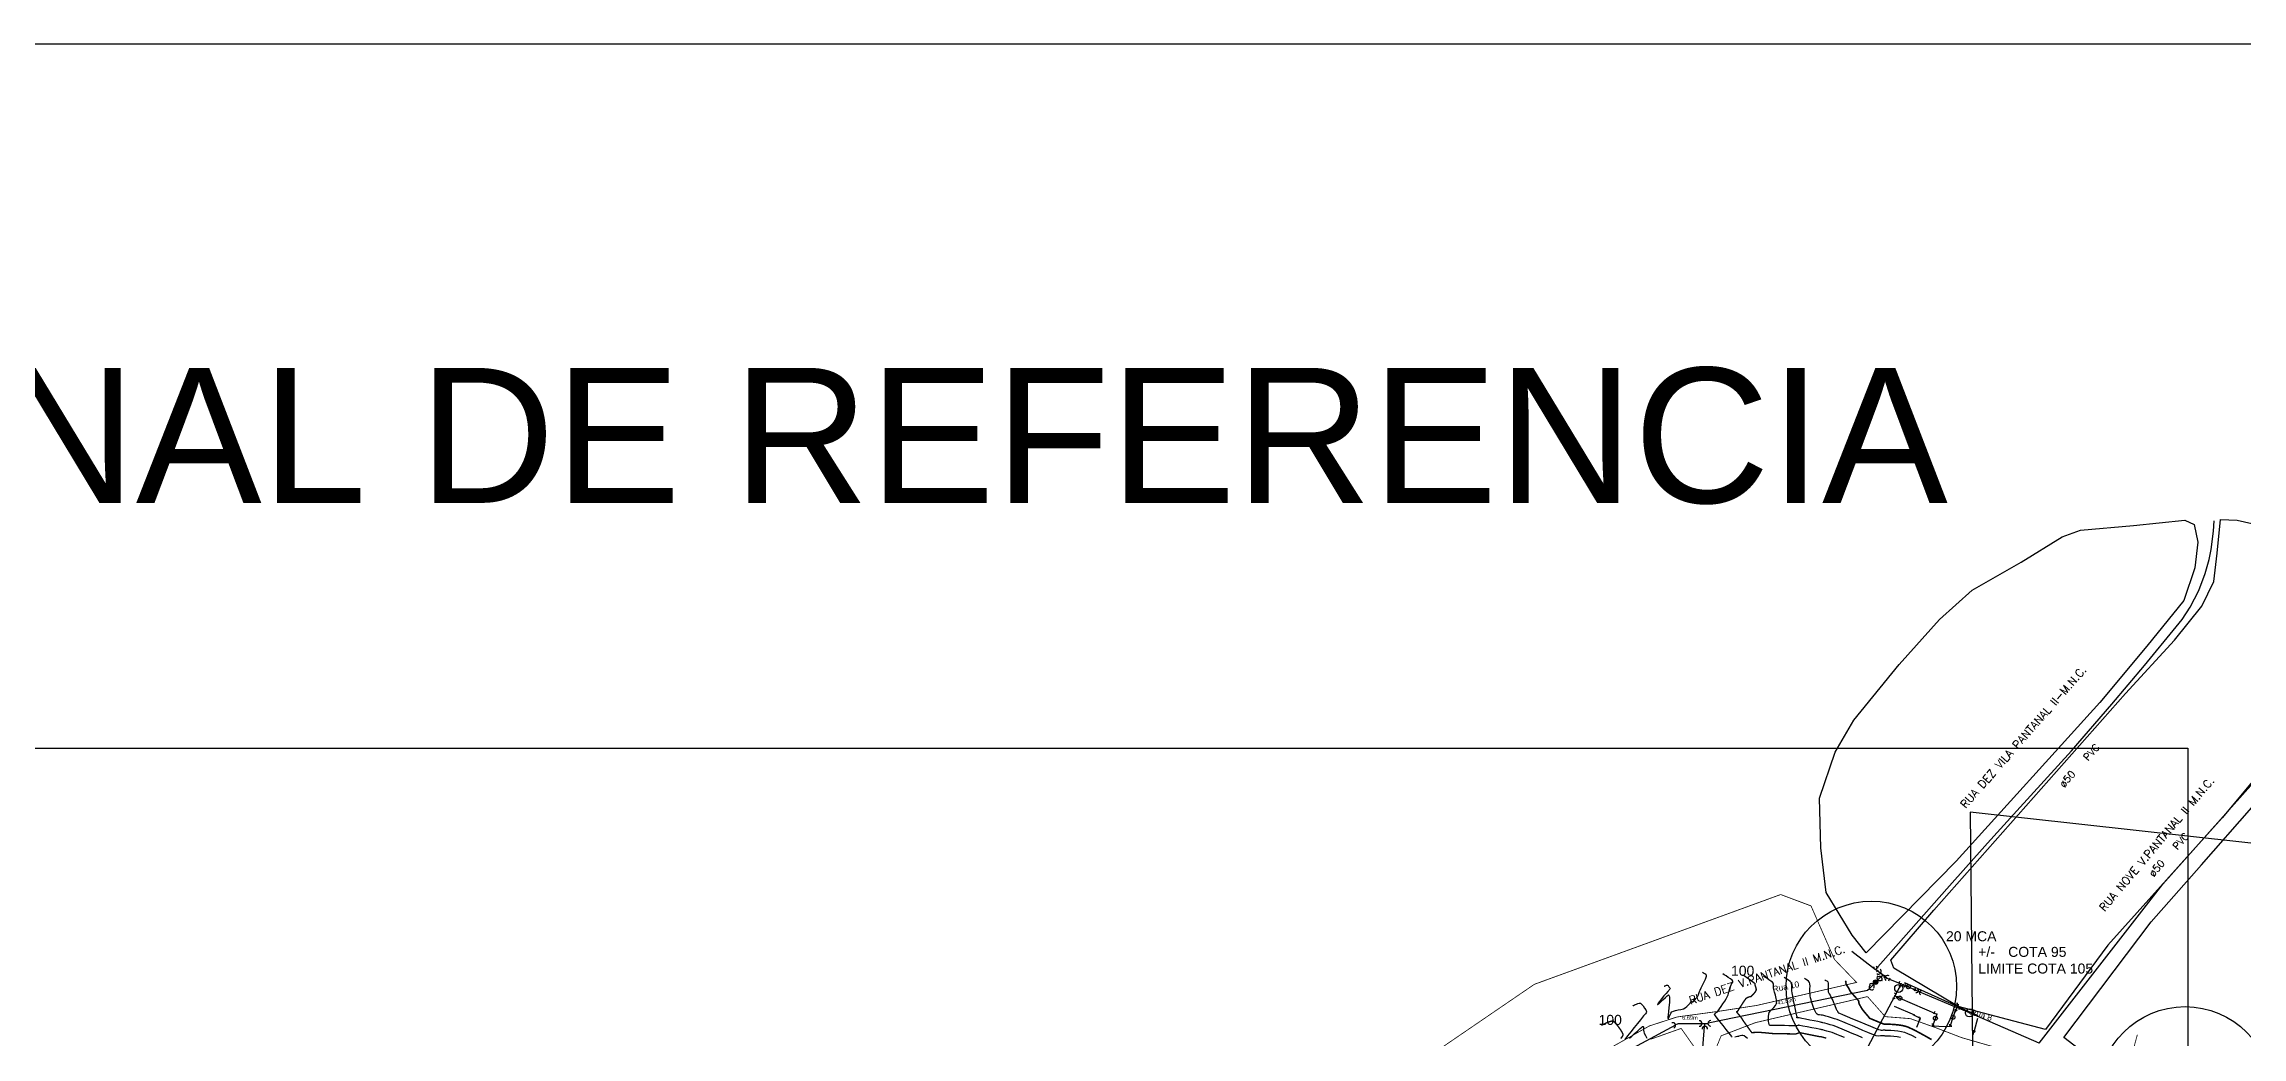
# Model space of a CAD drawing. Extents: x 360931 to 362237, y 7351473 to 7352200.
# Drawn here: x 361221 to 361770, y 7351952 to 7352200 of the extents above; entities that cross this region are included whole.
import ezdxf
from ezdxf.enums import TextEntityAlignment as Align

# ---------------------------------------------------------------- set-up
doc = ezdxf.new("R2010")
doc.units = 0
for name, color, linetype in [('A_Curvas Intermediarias', 37, 'Continuous'), ('A_Curvas Mestras', 32, 'Continuous'), ('AGUA', 3, 'Continuous'), ('LISTAGEM_TEXTO', 7, 'Continuous'), ('PONTOS-Pontos - Água_U', 1, 'Continuous'), ('PS_IND_COMPRIMENTO', 7, 'Continuous'), ('QUADRA-DEF', 7, 'Continuous'), ('TEXTO', 7, 'Continuous'), ('TXT-LOGRAD', 3, 'Continuous'), ('ZZ-Carimbo Texto', 7, 'Continuous')]:
    doc.layers.add(name, color=color, linetype=linetype)
doc.layers.add('TUBO_PE_80_NTS194_PN_12_5', color=5, linetype='Continuous', lineweight=30)
doc.styles.add('CARIMBO', font='arial.ttf', dxfattribs={"height": 2})
doc.styles.add('ROMANS', font='arial.ttf', dxfattribs={"height": 2})
doc.styles.add('SABESP', font='ROMANS.shx', dxfattribs={"height": 2})
doc.styles.get("Standard").update_dxf_attribs({"font": 'arial.ttf'})
picture_1 = doc.add_image_def('image1.tif', size_in_pixel=(23490, 20550))

# ---------------------------------------------------------------- blocks, each defined once
blk = doc.blocks.new('DGA001D')
at = {"color": 0}
for centre, start, end in [((-1.3, 0), 270, 90), ((1.3, 0), 90, 270)]:
    blk.add_arc(centre, 1, start, end, dxfattribs=at)
blk.add_point((0, 0), dxfattribs=at)
blk = doc.blocks.new('DGA001I')
at = {"color": 0}
for p, q in [((0.6, 1.3), (-0.6, 1.3)), ((1.3, -0.6), (1.3, 0.6)), ((-0.6, -1.2), (0.6, -1.2))]:
    blk.add_line(p, q, dxfattribs=at)
blk.add_point((0, 0), dxfattribs=at)
blk = doc.blocks.new('DGA003D')
at = {"color": 0}
for p, q in [((0.75, 1.5), (-0.75, 1.5)), ((1.5, -0.75), (1.5, 0.75))]:
    blk.add_line(p, q, dxfattribs=at)
blk.add_point((0, 0), dxfattribs=at)
blk = doc.blocks.new('DGA003A')
at = {"color": 0}
for p, q in [((-1.3, 1), (-1.6, -0.4)), ((1.5, -0.8), (1.5, 0.7))]:
    blk.add_line(p, q, dxfattribs=at)
blk.add_point((0, 0), dxfattribs=at)
blk = doc.blocks.new('DGA006A')
at = {"color": 0}
blk.add_lwpolyline([(-2, -1), (0, 0), (0, 0), (-2, 1)], close=True, dxfattribs=at)
blk.add_point((0, 0), dxfattribs=at)
blk = doc.blocks.new('DGA017E')
at = {"color": 0}
blk.add_circle((0, 0), 1, dxfattribs=at)
blk.add_point((0, 0), dxfattribs=at)
blk.add_point((0, 0), dxfattribs=at)
blk = doc.blocks.new('*U1183', base_point=(361544.51, 7351672.67))
for p, q in [((361544.38, 7351672.61), (361544.63, 7351672.77)), ((361544.59, 7351672.56), (361544.51, 7351672.69))]:
    blk.add_line(p, q)
for centre, start, end in [((361544.75, 7351672.85), 122.9683, 302.9683), ((361544.27, 7351672.53), 302.9683, 122.9683), ((361544.66, 7351672.45), 32.9683, 212.9683)]:
    blk.add_arc(centre, 0.138, start, end)
blk = doc.blocks.new('*U1184')
for p, q in [((-0.13, 0), (0, 0)), ((0, 0), (0.12, -0.05))]:
    blk.add_line(p, q)
blk.add_arc((-0.27, 0), 0.138, 270.0906, 90.0906)
blk = doc.blocks.new('*U1185', base_point=(361544.51, 7351672.67))
for p, q in [((361544.38, 7351672.61), (361544.63, 7351672.77)), ((361544.59, 7351672.56), (361544.51, 7351672.69))]:
    blk.add_line(p, q)
for centre, start, end in [((361544.75, 7351672.85), 122.9683, 302.9683), ((361544.27, 7351672.53), 302.9683, 122.9683), ((361544.66, 7351672.45), 32.9683, 212.9683)]:
    blk.add_arc(centre, 0.138, start, end)
blk = doc.blocks.new('*U1186')
for p, q in [((-0.13, 0), (0, 0)), ((0, 0), (0.13, -0.02))]:
    blk.add_line(p, q)
blk.add_arc((-0.27, 0), 0.138, 270.0906, 90.0906)
blk = doc.blocks.new('*U1206', base_point=(283792.72, 7272005.22))
h = blk.add_hatch(color=256)
edge = h.paths.add_edge_path()
edge.add_arc((283792.72, 7272005.22), 0.11, 0, 360)
blk.add_line((283792.56, 7272005.22), (283792.88, 7272005.22))
blk.add_circle((283792.72, 7272005.22), 0.11)
for centre, start, end in [((283792.43, 7272005.22), 269.9962, 89.9962), ((283793.02, 7272005.22), 89.9962, 269.9962)]:
    blk.add_arc(centre, 0.138, start, end)

msp = doc.modelspace()

# ---------------------------------------------------------------- linework, layer by layer
at = {"color": 0, "const_width": 0.2}
for points in [[(361610.11, 7351948.1), (361621.97, 7351954.78), (361628.88, 7351957.02), (361639.06, 7351958.4), (361648.78, 7351959.9), (361673.75, 7351965.65), (361668.24, 7351971.37), (361662.36, 7351984.77), (361654.78, 7351987.61), (361647.65, 7351985.01), (361593.22, 7351965.18), (361577.71, 7351954.59), (361527.58, 7351920.35)], [(361676.48, 7351962.11), (361648.49, 7351955.61), (361639.91, 7351952.32), (361637.6, 7351946.73), (361636.76, 7351938.71), (361640.22, 7351936.98), (361650.57, 7351933.38), (361668.35, 7351928.78), (361686.08, 7351924.19), (361692.21, 7351923.23), (361694.5, 7351924.07), (361696.73, 7351924.21), (361699.77, 7351924.05), (361702.45, 7351924.07), (361704.67, 7351924.48), (361707.26, 7351925.89), (361713.81, 7351923.21), (361719.57, 7351920.1), (361722.79, 7351916.8), (361723.89, 7351915.49)], [(361676.48, 7351962.11), (361680.91, 7351957.1), (361687.21, 7351956.6), (361693.7, 7351954.28), (361700.03, 7351951.85), (361712.41, 7351948.29), (361717.72, 7351946.57), (361722.89, 7351944.11), (361729.39, 7351941.37), (361734.95, 7351939.59), (361749.13, 7351933.33)], [(361622.29, 7351951.46), (361629.91, 7351954.16), (361634.23, 7351948.02)], [(361742.37, 7351835.02), (361742.48, 7351832.9), (361741.65, 7351828.1), (361740.09, 7351822.57), (361736.28, 7351817.99), (361731.05, 7351812.64), (361726.32, 7351807.28), (361714.62, 7351801.55), (361707.75, 7351797.9), (361699.88, 7351793.05), (361694.78, 7351789.51), (361688.9, 7351785.52), (361681.84, 7351781.33), (361680.28, 7351779.66), (361679.36, 7351773.91), (361679.02, 7351772.41), (361675.7, 7351770.99), (361644.27, 7351780.8), (361650.46, 7351795.37), (361677.6, 7351820.1), (361698.88, 7351839.49), (361718.11, 7351857.01), (361743.92, 7351952.59)]]:
    msp.add_lwpolyline(points, dxfattribs=at)
at = {"layer": 'A_Curvas Intermediarias', "flags": 128}
for points, elevation in [([(361625.67, 7351964.71), (361625.69, 7351964.71), (361625.73, 7351964.73), (361625.8, 7351964.77), (361625.92, 7351964.83), (361626.07, 7351964.9), (361626.28, 7351964.98), (361626.48, 7351964.99), (361626.63, 7351964.85), (361626.84, 7351964.59), (361627.04, 7351964.3), (361627.13, 7351964.1), (361627.07, 7351963.94), (361626.95, 7351963.79), (361626.82, 7351963.64), (361626.61, 7351963.4), (361626.18, 7351962.91), (361625.61, 7351962.26), (361625, 7351961.55), (361624.47, 7351960.9), (361624.17, 7351960.48), (361624.04, 7351960.26), (361624.02, 7351960.18), (361624.03, 7351960.15), (361624.05, 7351960.14), (361624.14, 7351960.18), (361624.36, 7351960.34), (361624.76, 7351960.71), (361625.36, 7351961.31), (361625.96, 7351961.91), (361626.38, 7351962.3), (361626.62, 7351962.47), (361626.73, 7351962.52), (361626.77, 7351962.52), (361626.8, 7351962.5), (361626.86, 7351962.43), (361626.92, 7351962.28), (361626.97, 7351961.99), (361626.99, 7351961.53), (361626.98, 7351961.05), (361626.97, 7351960.6), (361626.94, 7351960.07), (361626.85, 7351959.28), (361626.73, 7351958.38), (361626.64, 7351957.54), (361626.6, 7351957), (361626.61, 7351956.74), (361626.63, 7351956.65), (361626.65, 7351956.63), (361626.67, 7351956.63), (361626.73, 7351956.66), (361626.81, 7351956.79), (361626.94, 7351957.07), (361627.12, 7351957.52), (361627.34, 7351957.96), (361627.61, 7351958.29), (361627.98, 7351958.47), (361628.53, 7351958.63), (361629.19, 7351958.78), (361629.86, 7351958.92), (361630.46, 7351959.09), (361630.91, 7351959.28), (361631.34, 7351959.62), (361631.77, 7351960.06), (361632.14, 7351960.5), (361632.37, 7351960.79), (361632.49, 7351960.93), (361632.54, 7351960.97), (361632.55, 7351960.97), (361632.58, 7351960.96), (361632.61, 7351960.91), (361632.67, 7351960.78), (361632.74, 7351960.68), (361632.9, 7351960.82), (361633.22, 7351961.17), (361633.6, 7351961.62), (361633.95, 7351962.05), (361634.16, 7351962.35), (361634.27, 7351962.61), (361634.34, 7351962.88), (361634.4, 7351963.14), (361634.48, 7351963.42), (361634.63, 7351963.73), (361634.91, 7351964.29), (361635.27, 7351965), (361635.65, 7351965.76), (361635.99, 7351966.47), (361636.18, 7351966.93), (361636.26, 7351967.18), (361636.28, 7351967.29), (361636.28, 7351967.33), (361636.26, 7351967.38), (361636.2, 7351967.48), (361636.05, 7351967.62), (361635.79, 7351967.79), (361635.45, 7351967.97), (361635.22, 7351968.1)], 102), ([(361642.66, 7351951.98), (361642.59, 7351952.08), (361642.53, 7351952.21), (361642.34, 7351952.46), (361641.84, 7351953.06), (361641.15, 7351953.91), (361640.37, 7351954.88), (361639.59, 7351955.87), (361638.91, 7351956.74), (361638.5, 7351957.28), (361638.31, 7351957.55), (361638.26, 7351957.66), (361638.25, 7351957.69), (361638.26, 7351957.74), (361638.31, 7351957.83), (361638.45, 7351957.95), (361638.68, 7351958.11), (361638.96, 7351958.33), (361639.14, 7351958.57), (361639.47, 7351959.02), (361639.89, 7351959.61), (361640.34, 7351960.27), (361640.79, 7351960.94), (361641.16, 7351961.54), (361641.42, 7351962.01), (361641.64, 7351962.58), (361641.82, 7351963.18), (361641.97, 7351963.77), (361642.09, 7351964.29), (361642.2, 7351964.66), (361642.39, 7351965.02), (361642.61, 7351965.36), (361642.79, 7351965.68), (361642.81, 7351965.99), (361642.62, 7351966.23), (361642.22, 7351966.56), (361641.69, 7351966.92), (361641.14, 7351967.27), (361640.65, 7351967.58), (361640.32, 7351967.8)], 101), ([(361670.74, 7351951.85), (361669.67, 7351952.32), (361668.81, 7351952.68), (361668.26, 7351952.9), (361667.65, 7351953.1), (361666.97, 7351953.31), (361666.3, 7351953.51), (361665.71, 7351953.68), (361665.28, 7351953.79), (361665.08, 7351953.84), (361664.91, 7351953.86), (361664.74, 7351953.88), (361664.4, 7351953.95), (361663.61, 7351954.1), (361662.55, 7351954.32), (361661.4, 7351954.55), (361660.35, 7351954.76), (361659.58, 7351954.91), (361659.28, 7351954.97), (361659.22, 7351954.95), (361659.16, 7351954.92), (361659.04, 7351954.87), (361658.84, 7351954.81), (361658.54, 7351954.81), (361657.83, 7351954.82), (361656.83, 7351954.83), (361655.7, 7351954.85), (361654.57, 7351954.87), (361653.59, 7351954.88), (361652.89, 7351954.9), (361652.63, 7351954.9), (361652.57, 7351954.9), (361652.51, 7351954.91), (361652.39, 7351954.9), (361652.15, 7351954.9), (361651.96, 7351954.96), (361651.87, 7351955.17), (361651.8, 7351955.53), (361651.76, 7351955.9), (361651.74, 7351956.19), (361651.73, 7351956.63), (361651.74, 7351957.15), (361651.8, 7351957.68), (361651.92, 7351958.15), (361652.21, 7351958.57), (361652.63, 7351958.98), (361653.11, 7351959.4), (361653.52, 7351959.86), (361653.77, 7351960.36), (361653.79, 7351960.93), (361653.67, 7351961.67), (361653.47, 7351962.48), (361653.25, 7351963.25), (361653.06, 7351963.87), (361652.97, 7351964.24), (361652.96, 7351964.57), (361652.99, 7351964.88), (361653, 7351965.18), (361652.92, 7351965.46), (361652.71, 7351965.68), (361652.31, 7351965.99), (361651.81, 7351966.34), (361651.29, 7351966.69), (361650.83, 7351966.99), (361650.52, 7351967.21)], 99), ([(361675.27, 7351951.8), (361673.98, 7351952.35), (361672.62, 7351952.93), (361671.29, 7351953.49), (361670.11, 7351954), (361669.17, 7351954.39), (361668.57, 7351954.63), (361667.9, 7351954.85), (361667.16, 7351955.08), (361666.43, 7351955.29), (361665.79, 7351955.47), (361665.34, 7351955.59), (361665.15, 7351955.64), (361665.06, 7351955.65), (361664.96, 7351955.66), (361664.7, 7351955.71), (361664.04, 7351955.85), (361663.11, 7351956.03), (361662.05, 7351956.25), (361660.99, 7351956.46), (361660.05, 7351956.65), (361659.38, 7351956.78), (361659.1, 7351956.84), (361658.93, 7351956.83), (361658.81, 7351956.83), (361658.81, 7351956.89), (361658.82, 7351956.96), (361658.86, 7351957), (361658.89, 7351957.04), (361658.84, 7351957.3), (361658.69, 7351957.96), (361658.49, 7351958.91), (361658.25, 7351960.02), (361658.01, 7351961.17), (361657.79, 7351962.22), (361657.62, 7351963.05), (361657.54, 7351963.53), (361657.53, 7351963.96), (361657.56, 7351964.39), (361657.6, 7351964.81), (361657.58, 7351965.2), (361657.46, 7351965.56), (361657.18, 7351965.9), (361656.77, 7351966.22), (361656.32, 7351966.5), (361655.9, 7351966.73), (361655.62, 7351966.91)], 98), ([(361665.81, 7351966.31), (361665.84, 7351966.29), (361665.93, 7351966.25), (361666.09, 7351966.16), (361666.33, 7351966.01), (361666.55, 7351965.78), (361666.61, 7351965.43), (361666.63, 7351964.81), (361666.64, 7351964.12), (361666.64, 7351963.54), (361666.65, 7351963.26), (361666.73, 7351963.11), (361666.84, 7351962.96), (361666.93, 7351962.79), (361667.11, 7351962.45), (361667.34, 7351962.02), (361667.58, 7351961.55), (361667.79, 7351961.11), (361667.99, 7351960.65), (361668.19, 7351960.12), (361668.38, 7351959.61), (361668.54, 7351959.2), (361668.63, 7351958.97), (361668.75, 7351958.79), (361668.89, 7351958.63), (361668.98, 7351958.49), (361669.07, 7351958.26), (361669.11, 7351958.12), (361669.17, 7351958.08), (361669.46, 7351957.97), (361670.23, 7351957.64), (361671.37, 7351957.17), (361672.75, 7351956.59), (361674.26, 7351955.96), (361675.79, 7351955.32), (361677.2, 7351954.74), (361678.39, 7351954.25), (361679.24, 7351953.92), (361679.61, 7351953.78), (361679.91, 7351953.75), (361680.24, 7351953.76), (361680.51, 7351953.77), (361680.65, 7351953.78), (361680.79, 7351953.77), (361680.92, 7351953.75), (361681.13, 7351953.74), (361681.63, 7351953.72), (361682.34, 7351953.69), (361683.19, 7351953.63), (361684.09, 7351953.53), (361684.97, 7351953.4), (361685.74, 7351953.21), (361686.5, 7351952.92), (361687.48, 7351952.46), (361688.59, 7351951.88)], 96), ([(361617.82, 7351959.8), (361617.85, 7351959.82), (361617.91, 7351959.85), (361618.03, 7351959.92), (361618.23, 7351960.02), (361618.49, 7351960.15), (361618.75, 7351960.26), (361619.09, 7351960.39), (361619.42, 7351960.49), (361619.72, 7351960.47), (361619.98, 7351960.25), (361620.37, 7351959.8), (361620.78, 7351959.24), (361621.05, 7351958.82), (361621.19, 7351958.56), (361621.23, 7351958.42), (361621.24, 7351958.37), (361621.24, 7351958.31), (361621.21, 7351958.2), (361621.14, 7351958.04), (361620.98, 7351957.83), (361620.74, 7351957.56), (361620.51, 7351957.29), (361620.25, 7351956.96), (361619.72, 7351956.3), (361619, 7351955.4), (361618.17, 7351954.36), (361617.3, 7351953.29), (361616.49, 7351952.27), (361615.81, 7351951.42)], 101), ([(361616.99, 7351951.71), (361617.54, 7351952.22), (361618.23, 7351952.85), (361618.96, 7351953.51), (361619.63, 7351954.1), (361620.06, 7351954.45), (361620.28, 7351954.6), (361620.37, 7351954.65), (361620.4, 7351954.65), (361620.42, 7351954.63), (361620.47, 7351954.56), (361620.5, 7351954.41), (361620.5, 7351954.12), (361620.49, 7351953.71), (361620.54, 7351953.33), (361620.69, 7351952.96), (361620.98, 7351952.37), (361621.32, 7351951.69)], 101), ([(361646.47, 7351951.67), (361646.03, 7351952.01), (361645.64, 7351952.29), (361645.36, 7351952.43), (361645.03, 7351952.42), (361644.66, 7351952.32), (361644.36, 7351952.22), (361644.23, 7351952.17), (361644.17, 7351952.14), (361644, 7351952.1), (361643.63, 7351952.03), (361643.31, 7351951.97)], 101)]:
    msp.add_lwpolyline(points, dxfattribs=dict(at, elevation=elevation))
at = {"layer": 'A_Curvas Intermediarias', "color": 152, "true_color": 0x2776bb, "elevation": 97, "flags": 128}
msp.add_lwpolyline([(361684.69, 7351951.92), (361683.87, 7351952.05), (361683.03, 7351952.14), (361682.24, 7351952.19), (361681.57, 7351952.23), (361681.08, 7351952.24), (361680.86, 7351952.25), (361680.71, 7351952.27), (361680.56, 7351952.3), (361680.41, 7351952.31), (361680.15, 7351952.3), (361679.7, 7351952.27), (361679.18, 7351952.26), (361678.68, 7351952.31), (361678.3, 7351952.44), (361677.56, 7351952.73), (361676.54, 7351953.15), (361675.34, 7351953.65), (361674.03, 7351954.21), (361672.7, 7351954.77), (361671.44, 7351955.3), (361670.32, 7351955.77), (361669.44, 7351956.14), (361668.87, 7351956.36), (361668.19, 7351956.58), (361667.46, 7351956.81), (361666.75, 7351957.02), (361666.1, 7351957.21), (361665.57, 7351957.35), (361665.22, 7351957.44), (361664.86, 7351957.49), (361664.5, 7351957.52), (361664.17, 7351957.57), (361663.88, 7351957.71), (361663.69, 7351957.94), (361663.47, 7351958.32), (361663.23, 7351958.81), (361663.01, 7351959.35), (361662.8, 7351959.88), (361662.63, 7351960.35), (361662.48, 7351960.85), (361662.36, 7351961.33), (361662.26, 7351961.81), (361662.19, 7351962.31), (361662.12, 7351962.82), (361662.09, 7351963.42), (361662.1, 7351964.08), (361662.12, 7351964.73), (361662.1, 7351965.29), (361662.01, 7351965.67), (361661.74, 7351965.98), (361661.36, 7351966.25), (361660.98, 7351966.46), (361660.71, 7351966.61)], dxfattribs=at)
at = {"layer": 'A_Curvas Mestras', "color": 9, "true_color": 0xd19cc7, "const_width": 0.34, "elevation": 100, "flags": 128}
for points in [[(361666.16, 7351951.73), (361665.62, 7351951.88), (361665.21, 7351951.99), (361665.01, 7351952.05), (361664.84, 7351952.07), (361664.69, 7351952.08), (361664.52, 7351952.1), (361664.19, 7351952.16), (361663.45, 7351952.31), (361662.48, 7351952.51), (361661.43, 7351952.72), (361660.46, 7351952.92), (361659.76, 7351953.06), (361659.46, 7351953.11), (361659.35, 7351953.07), (361659.23, 7351953.01), (361659.09, 7351952.95), (361658.85, 7351952.86), (361658.6, 7351952.8), (361658.24, 7351952.79), (361657.44, 7351952.8), (361656.39, 7351952.81), (361655.24, 7351952.83), (361654.17, 7351952.85), (361653.33, 7351952.87), (361652.91, 7351952.88), (361652.64, 7351952.89), (361652.39, 7351952.92), (361652.13, 7351952.94), (361651.86, 7351952.97), (361651.57, 7351953), (361651.19, 7351953.04), (361650.75, 7351953.08), (361650.28, 7351953.12), (361649.83, 7351953.15), (361649.31, 7351953.16), (361648.7, 7351953.15), (361648.12, 7351953.14), (361647.76, 7351953.13), (361647.58, 7351953.12), (361647.53, 7351953.12), (361647.52, 7351953.12), (361647.51, 7351953.13), (361647.5, 7351953.17), (361647.49, 7351953.2), (361647.34, 7351953.4), (361646.98, 7351953.91), (361646.5, 7351954.57), (361646, 7351955.25), (361645.61, 7351955.8), (361645.41, 7351956.08), (361645.3, 7351956.27), (361645.19, 7351956.46), (361645.07, 7351956.65), (361644.89, 7351956.89), (361644.57, 7351957.29), (361644.21, 7351957.73), (361643.96, 7351958.04), (361643.84, 7351958.2), (361643.8, 7351958.27), (361643.8, 7351958.28), (361643.8, 7351958.3), (361643.83, 7351958.34), (361643.91, 7351958.39), (361644.01, 7351958.47), (361644.17, 7351958.71), (361644.53, 7351959.28), (361645, 7351960.01), (361645.49, 7351960.76), (361645.91, 7351961.37), (361646.15, 7351961.67), (361646.47, 7351961.87), (361646.82, 7351962.01), (361647.04, 7351962.08), (361647.2, 7351962.09), (361647.35, 7351962.12), (361647.51, 7351962.26), (361647.81, 7351962.57), (361648.17, 7351962.97), (361648.49, 7351963.36), (361648.65, 7351963.68), (361648.66, 7351964.03), (361648.57, 7351964.41), (361648.45, 7351964.75), (361648.39, 7351964.95), (361648.4, 7351965.16), (361648.37, 7351965.35), (361648.17, 7351965.52), (361647.7, 7351965.87), (361647.07, 7351966.33), (361646.4, 7351966.8), (361645.82, 7351967.22), (361645.42, 7351967.5)], [(361609.97, 7351954.9), (361610.01, 7351954.92), (361610.11, 7351954.98), (361610.3, 7351955.08), (361610.61, 7351955.24), (361611.03, 7351955.45), (361611.44, 7351955.62), (361611.83, 7351955.77), (361612.23, 7351955.92), (361612.61, 7351956), (361612.95, 7351955.95), (361613.28, 7351955.69), (361613.77, 7351955.16), (361614.31, 7351954.46), (361614.82, 7351953.73), (361615.14, 7351953.2), (361615.3, 7351952.88), (361615.35, 7351952.71), (361615.36, 7351952.65), (361615.35, 7351952.57), (361615.33, 7351952.43), (361615.25, 7351952.23), (361615.08, 7351951.96), (361614.8, 7351951.62)]]:
    msp.add_lwpolyline(points, dxfattribs=at)
at = {"layer": 'A_Curvas Mestras', "color": 11, "true_color": 0xf27172, "const_width": 0.4, "elevation": 95, "flags": 128}
msp.add_lwpolyline([(361670.91, 7351966.02), (361670.92, 7351966.01), (361670.96, 7351965.99), (361671.03, 7351965.94), (361671.1, 7351965.88), (361671.1, 7351965.75), (361671.09, 7351965.5), (361671.12, 7351965.26), (361671.23, 7351965.03), (361671.43, 7351964.73), (361671.63, 7351964.43), (361671.76, 7351964.24), (361671.84, 7351964.08), (361671.92, 7351963.93), (361672, 7351963.77), (361672.07, 7351963.62), (361672.14, 7351963.48), (361672.23, 7351963.34), (361672.41, 7351963.13), (361672.78, 7351962.72), (361673.25, 7351962.2), (361673.71, 7351961.68), (361674.08, 7351961.26), (361674.25, 7351961.05), (361674.28, 7351960.88), (361674.28, 7351960.71), (361674.31, 7351960.54), (361674.41, 7351960.3), (361674.61, 7351959.9), (361674.87, 7351959.43), (361675.14, 7351959), (361675.45, 7351958.59), (361675.88, 7351958.06), (361676.34, 7351957.53), (361676.7, 7351957.11), (361676.86, 7351956.93), (361676.91, 7351956.82), (361676.97, 7351956.72), (361677.24, 7351956.6), (361677.89, 7351956.33), (361678.73, 7351955.98), (361679.57, 7351955.63), (361680.24, 7351955.37), (361680.54, 7351955.25), (361680.76, 7351955.24), (361680.9, 7351955.25), (361680.99, 7351955.24), (361681.18, 7351955.23), (361681.7, 7351955.22), (361682.45, 7351955.18), (361683.35, 7351955.12), (361684.31, 7351955.02), (361685.24, 7351954.87), (361686.06, 7351954.68), (361686.75, 7351954.42), (361687.65, 7351954), (361688.67, 7351953.49), (361689.73, 7351952.92), (361690.78, 7351952.34), (361691.72, 7351951.81), (361692.49, 7351951.37)], dxfattribs=at)
at = {"layer": 'AGUA', "color": 3}
for points in [[(361678.47, 7351968.92), (361696.32, 7351989), (361706.51, 7352000.46), (361713.83, 7352008.5), (361727.48, 7352023.52), (361737.51, 7352035.2), (361745.67, 7352044.8), (361753.66, 7352054.47), (361755.16, 7352056.31), (361757.12, 7352059.4), (361759.25, 7352063.61), (361760.87, 7352067.85), (361761.86, 7352071.33), (361762.38, 7352073.79), (361762.98, 7352078.42), (361763.11, 7352081.02)], [(361719.4, 7351950.47), (361750.27, 7351990.24), (361781.9, 7352025.6), (361794.45, 7352034.01)], [(361672.6, 7351973.48), (361678.47, 7351968.92)], [(361681.29, 7351966.73), (361678.47, 7351968.92)], [(361681.29, 7351966.73), (361684.87, 7351965.3)], [(361684.87, 7351965.3), (361684.27, 7351964.16)], [(361684.87, 7351965.3), (361686.14, 7351964.8)], [(361704.13, 7351957.33), (361685.77, 7351965.59)], [(361683.27, 7351962.27), (361652.72, 7351904.47)], [(361683.14, 7351959.7), (361688.19, 7351957.59)], [(361684.27, 7351964.16), (361683.27, 7351962.27)], [(361683.27, 7351962.27), (361684.56, 7351961.72)], [(361684.56, 7351961.72), (361693.84, 7351957.73)], [(361686.14, 7351964.8), (361686.69, 7351964.56)], [(361686.69, 7351964.56), (361687.98, 7351963.95)], [(361687.98, 7351963.95), (361689.35, 7351963.35)], [(361689.35, 7351963.35), (361698.82, 7351959.39)], [(361687.81, 7351957.64), (361689.62, 7351956.76)], [(361689.62, 7351956.76), (361688.69, 7351954.41)], [(361693.44, 7351956.7), (361692.72, 7351954.84)], [(361692.72, 7351954.84), (361695.9, 7351954.66)], [(361693.84, 7351957.73), (361693.44, 7351956.7)], [(361695.9, 7351954.66), (361697.14, 7351954.76)], [(361697.84, 7351956.95), (361697.14, 7351954.76)], [(361698.33, 7351958.26), (361697.84, 7351956.95)], [(361698.82, 7351959.39), (361698.33, 7351958.26)], [(361701.97, 7351958.04), (361698.82, 7351959.39)], [(361719.4, 7351950.47), (361701.97, 7351958.04)], [(361703.93, 7351956.66), (361703.11, 7351953.52)], [(361703.05, 7351953.43), (361702.84, 7351952.52)]]:
    msp.add_lwpolyline(points, dxfattribs=at)
at = {"layer": 'LISTAGEM_TEXTO'}
msp.add_lwpolyline([(360931.2, 7352200.13), (362237.34, 7352200.13), (362237.34, 7351472.99), (360931.2, 7351472.99)], close=True, dxfattribs=at)
msp.add_lwpolyline([(361703.8, 7351840.12), (361739.61, 7351807.77), (361747.43, 7351794.98), (361754.3, 7351785.4), (361760.41, 7351772.29), (361762.73, 7351763.89), (361765.18, 7351755.04), (361772.47, 7351743.42), (361806.4, 7351721.63), (361864.68, 7351712.85), (362042.29, 7351901.54), (361934.52, 7351982.51), (361702.17, 7352008.18), (361703.8, 7351840.12)], dxfattribs=at)
at = {"layer": 'LISTAGEM_TEXTO', "color": 1}
for centre, radius in [((361677.45, 7351964.64), 21.3), ((361755.87, 7351937.88), 21.72)]:
    msp.add_circle(centre, radius, dxfattribs=at)
at = {"layer": 'QUADRA-DEF'}
for points in [[(361694.49, 7352056.31), (361702.64, 7352063.63), (361714.92, 7352070.67), (361725.14, 7352077.02), (361729.7, 7352078.68), (361742.96, 7352079.78), (361755.8, 7352081.16), (361758.14, 7352080.06), (361759.03, 7352075.63), (361758.31, 7352069.21), (361755.54, 7352061.08), (361746.27, 7352049.68), (361734.53, 7352035.6), (361698.63, 7351995.97), (361676.12, 7351973.04), (361672.67, 7351977.46), (361666.18, 7351988.1), (361664.8, 7351999.28), (361664.48, 7352011.68), (361668.39, 7352023.17), (361673.09, 7352031.18), (361684.41, 7352045.12), (361694.49, 7352056.31)], [(361740.95, 7352037.81), (361753.24, 7352051.2), (361760.01, 7352059.62), (361763.05, 7352065.84), (361763.87, 7352072.88), (361764.7, 7352081.3), (361768.85, 7352081.16), (361776.16, 7352079.51), (361783.07, 7352073.85), (361792.73, 7352058.24), (361801.3, 7352038.08), (361781.55, 7352027.86), (361778.1, 7352022.34), (361765.12, 7352006.74), (361736.53, 7351974.98), (361720.93, 7351953.85), (361699.11, 7351959.65), (361683.1, 7351969.18), (361682.27, 7351971.25), (361693.04, 7351983.68), (361740.95, 7352037.81)], [(361772.51, 7352009.36), (361785.9, 7352023.58), (361795.01, 7352029.52), (361807.58, 7352016.13), (361808.13, 7352012.26), (361805.37, 7352005.63), (361795.84, 7351986.44), (361789.77, 7351976.5), (361785.07, 7351963.93), (361783.28, 7351957.3), (361774.71, 7351949.16), (361764.5, 7351945.57), (361750.41, 7351941.7), (361743.51, 7351940.87), (361737.85, 7351942.53), (361733.43, 7351945.84), (361725.56, 7351951.92), (361747.37, 7351980.78), (361759.94, 7351995), (361772.51, 7352009.36)]]:
    msp.add_lwpolyline(points, close=True, dxfattribs=at)
at = {"layer": 'TUBO_PE_80_NTS194_PN_12_5', "linetype": 'Continuous'}
for points in [[(361676.96, 7351964.14), (361677.94, 7351965.14)], [(361679.79, 7351967.04), (361679.04, 7351966.27)], [(361676.48, 7351963.65), (361636.62, 7351955.49)], [(361628.49, 7351954.99), (361605.19, 7351942.41)], [(361635.1, 7351955.32), (361629.11, 7351955.32)], [(361634.44, 7351937.66), (361635.75, 7351954.65)]]:
    msp.add_lwpolyline(points, dxfattribs=at)

# ---------------------------------------------------------------- block references
at = {"layer": 'AGUA', "color": 2}
for name, p, xscale, yscale, rotation in [('DGA001I', (361678.47, 7351968.92), 0.4999999999999999, 0.4999999999999999, 48.36469996800001), ('DGA003A', (361681.29, 7351966.73), 0.5, 0.5, 338.226200846), ('DGA001I', (361684.87, 7351965.3), 0.5, 0.5, 242.2414707299999), ('DGA001D', (361686.14, 7351964.8), 0.5, 0.5, 336.922609741), ('DGA017E', (361686.69, 7351964.56), 0.5, 0.5, 336.425303663), ('DGA001I', (361683.27, 7351962.27), 0.5, 0.5, 336.908715395), ('DGA017E', (361684.56, 7351961.72), 0.5, 0.5, 336.908715407), ('DGA006A', (361687.98, 7351963.95), 0.25, 0.25, 156.34869613), ('DGA001D', (361689.35, 7351963.35), 0.4999999999999997, 0.4999999999999997, 336.348697953), ('DGA001I', (361698.82, 7351959.39), 0.5, 0.5, 252.64598664), ('DGA003D', (361689.62, 7351956.76), 0.2499999999999999, 0.2499999999999999, 154.07155202), ('DGA017E', (361693.44, 7351956.7), 0.5, 0.5, 248.77635664), ('DGA003D', (361693.84, 7351957.73), 0.5, 0.5, 156.73439691), ('DGA017E', (361697.84, 7351956.95), 0.5, 0.5, 249.49191457), ('DGA006A', (361698.33, 7351958.26), 0.25, 0.25, 246.55709158), ('DGA017E', (361703.05, 7351953.43), 0.25, 0.25, 257.00539584)]:
    msp.add_blockref(name, p, dxfattribs=dict(at, xscale=xscale, yscale=yscale, rotation=rotation))
for p, rotation in [((361684.27, 7351964.16), 242.24147072), ((361701.97, 7351958.04), 156.80141474)]:
    msp.add_blockref('DGA017E', p, dxfattribs=dict(at, rotation=rotation))
at = {"layer": 'AGUA', "color": 2, "xscale": 0.25, "yscale": 0.25}
for name, p in [('DGA001I', (361698.9, 7351960.06)), ('DGA003D', (361692.72, 7351954.84)), ('DGA003D', (361697.08, 7351954.71))]:
    msp.add_blockref(name, p, dxfattribs=at)
at = {"layer": 'PONTOS-Pontos - Água_U', "xscale": 5, "yscale": 5, "zscale": 5}
for name, p, rotation in [('*U1184', (361676.48, 7351963.65), 217.9826237609316), ('*U1206', (361678.49, 7351965.71), 45.75659221916561), ('*U1183', (361680.26, 7351967.53), 289.9930692320048), ('*U1186', (361629.11, 7351955.32), 18.25257357645133), ('*U1185', (361635.8, 7351955.32), 327.2397587175245)]:
    msp.add_blockref(name, p, dxfattribs=dict(at, rotation=rotation))

# ---------------------------------------------------------------- texts
at = {"layer": 'LISTAGEM_TEXTO', "insert": (361076.21, 7352119.19), "char_height": 33.7238, "attachment_point": 1}
msp.add_mtext_dynamic_manual_height_columns('ORIGINAL DE REFERENCIA  ', width=1216.4972, gutter_width=46.84, heights=[0], dxfattribs=at)
at = {"layer": 'LISTAGEM_TEXTO', "color": 1, "char_height": 2.5, "attachment_point": 1}
for s, width, insert in [('20 MCA', 18.3691, (361696.1, 7351978.44)), ('\\pxi-3,l4,t4;+/-^ICOTA 95\\PLIMITE COTA 105', 51.5257, (361701.65, 7351974.54)), ('100', 7.1714, (361642.37, 7351969.82)), ('100', 7.1714, (361609.26, 7351957.54))]:
    msp.add_mtext_dynamic_manual_height_columns(s, width=width, gutter_width=12.5, heights=[0], dxfattribs=dict(at, insert=insert))
at = {"layer": 'PS_IND_COMPRIMENTO', "style": 'ROMANS', "width": 0.8}
for s, rotation, p in [('41.53m', 11.5686, (361656.25, 7351961.04)), ('6.69m', 0.0066, (361632.1, 7351956.82))]:
    msp.add_text(s, height=1, rotation=rotation, dxfattribs=at).set_placement(p, align=Align.MIDDLE_CENTER)
at = {"layer": 'TEXTO', "color": 2, "style": 'SABESP'}
for rotation, p in [(47.7358, (361729.43, 7352019.86)), (48.1869, (361751.77, 7351997.59))]:
    msp.add_text('ø50   PVC', height=1.8, rotation=rotation, dxfattribs=at).set_placement(p, align=Align.MIDDLE_CENTER)
at = {"layer": 'TXT-LOGRAD', "style": 'SABESP'}
for s, rotation, p in [('RUA DEZ VILA PANTANAL II-M.N.C.', 48.7808, (361715.43, 7352026.95)), ('RUA NOVE V.PANTANAL II M.N.C.', 49.898, (361748.75, 7352000.22)), ('RUA DEZ V.PANTANAL II M.N.C.', 18.6325, (361651.36, 7351967.59))]:
    msp.add_text(s, height=2, rotation=rotation, dxfattribs=at).set_placement(p, align=Align.MIDDLE_CENTER)
at = {"layer": 'ZZ-Carimbo Texto', "style": 'CARIMBO'}
for s, rotation, p in [('Rua 10', 11.2577, (361656.07, 7351964.59)), ('Rua 8', 343.3971, (361704.92, 7351957.53))]:
    msp.add_text(s, height=1.5, rotation=rotation, dxfattribs=at).set_placement(p, align=Align.MIDDLE_CENTER)

# ---------------------------------------------------------------- pictures from other files: only their frames are drawn
at = {"lineweight": 30}
image = msp.add_image(picture_1, insert=(361177.26, 7351517.42, -3.23), size_in_units=(579.28, 506.78), dxfattribs=dict(at, fade=58))
image.dxf.flags = 15

doc.saveas('drawing.dxf')
